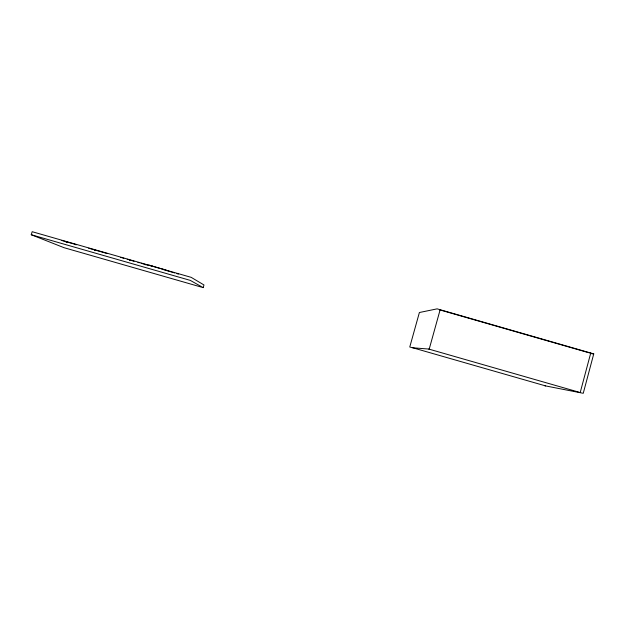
<?xml version="1.0" encoding="UTF-8"?>
<svg xmlns="http://www.w3.org/2000/svg" width="625" height="625" viewBox="0 0 625 625"><rect width="100%" height="100%" fill="white"/><g stroke="black" fill="none" stroke-linecap="round" stroke-linejoin="round"><path stroke-width="0.94" d="M580.234 392.438L590.742 353.023L589.617 352.969M588.68 352.695L439.594 309.828L440.148 309.719L429.211 349.086L412.414 347.766L409.766 347L419.391 312.516L437.133 308.852L593.75 353.883L583.25 393.297L544.766 385.75M203.18 287.625L203.969 284.961L191.188 277.352L32.18 231.703L31.25 234.734L64.023 247.688L203.18 287.625L190.289 280.391L31.25 234.734M591.797 353.789L593.75 353.883M129.641 260.219L129.531 260.289M120.695 257.523L121.477 257.703M145.469 264.742L145.062 264.742M75.727 244.711L75.602 244.766M137.93 262.414L139.336 262.781M122.539 257.977L123.844 258.32M166.25 270.484L172.094 272.156M162.992 269.297L165.055 269.875M141.133 263.273L147.867 265.227M148.656 264.961L166.32 270.242M61.93 240.539L76.641 244.766M88.672 248.219L106.898 253.453M428.695 349.047L579.141 392.227M412.812 347.797L545.609 385.906M150.516 265.703L153.508 266.594M127.188 259.258L128.594 259.672M129.297 259.875L130.805 260.32M172.938 272.406L174.625 272.914M131.555 260.539L134.055 261.297M65.742 241.844L67.031 242.289M176.953 273.641L178.359 274.094M94.453 250.125L95.312 250.461M162.641 269.289L163.531 269.758"/></g></svg>
